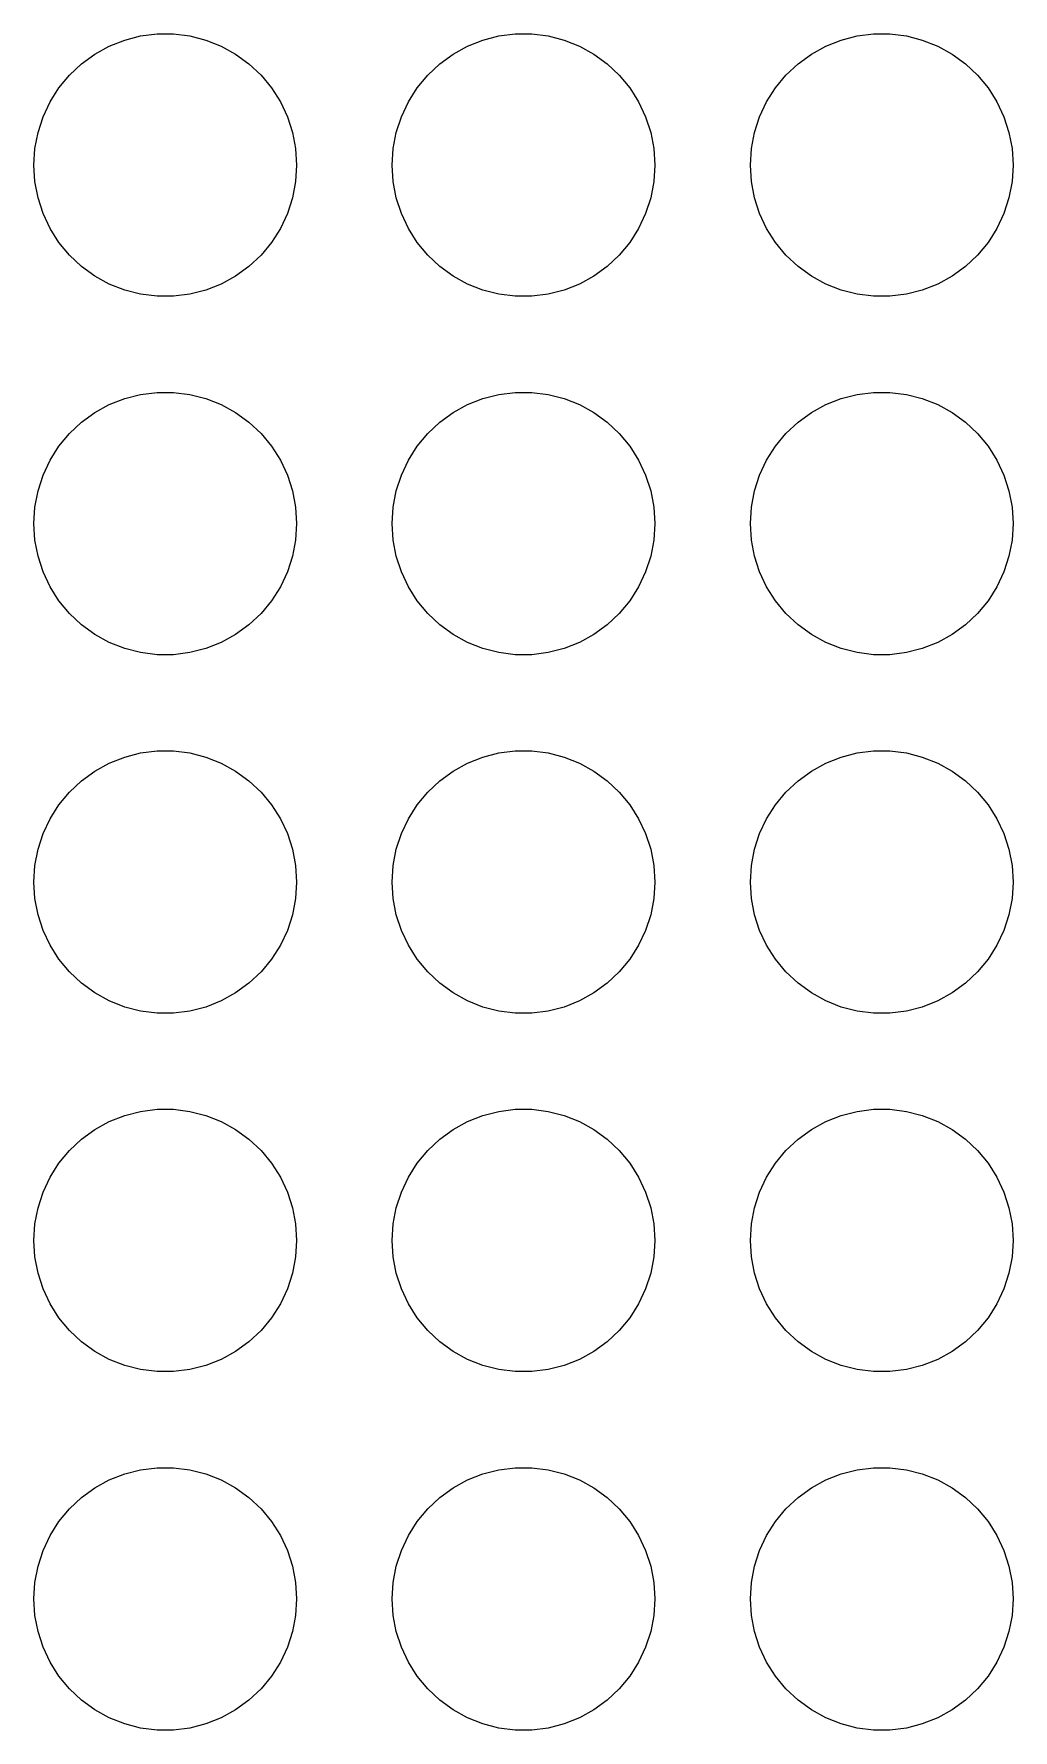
# Model space of a CAD drawing. Header units: metres. Extents: x -180 to 180, y -157 to 157.
# Drawn here: x 39.5 to 80.5, y -73 to -2 of the extents above; entities that cross this region are included whole.
import ezdxf

# ---------------------------------------------------------------- set-up
doc = ezdxf.new("R2010")
doc.units = ezdxf.units.M

msp = doc.modelspace()

# ---------------------------------------------------------------- linework, layer by layer
for p, q in [((43.3004, -2.26918), (43.9694, -2.09741)), ((43.9694, -2.09741), (44.6546, -2.01085)), ((44.6546, -2.01085), (45.3453, -2.01085)), ((45.3453, -2.01085), (46.0306, -2.09741)), ((46.0306, -2.09741), (46.6996, -2.26918)), ((58.3004, -2.26918), (58.9694, -2.09741)), ((58.9694, -2.09741), (59.6546, -2.01085)), ((59.6546, -2.01085), (60.3453, -2.01085)), ((60.3453, -2.01085), (61.0306, -2.09741)), ((61.0306, -2.09741), (61.6996, -2.26918)), ((73.3004, -2.26918), (73.9694, -2.09741)), ((73.9694, -2.09741), (74.6546, -2.01085)), ((74.6546, -2.01085), (75.3453, -2.01085)), ((75.3453, -2.01085), (76.0306, -2.09741)), ((76.0306, -2.09741), (76.6996, -2.26918)), ((42.0529, -2.85619), (42.6582, -2.52344)), ((42.6582, -2.52344), (43.3004, -2.26918)), ((46.6996, -2.26918), (47.3418, -2.52344)), ((47.3418, -2.52344), (47.947, -2.85619)), ((57.0529, -2.85619), (57.6582, -2.52344)), ((57.6582, -2.52344), (58.3004, -2.26918)), ((61.6996, -2.26918), (62.3418, -2.52344)), ((62.3418, -2.52344), (62.947, -2.85619)), ((72.0529, -2.85619), (72.6582, -2.52344)), ((72.6582, -2.52344), (73.3004, -2.26918)), ((76.6996, -2.26918), (77.3418, -2.52344)), ((77.3418, -2.52344), (77.947, -2.85619)), ((40.9907, -3.73499), (41.4942, -3.26218)), ((41.4942, -3.26218), (42.0529, -2.85619)), ((47.947, -2.85619), (48.5058, -3.26218)), ((48.5058, -3.26218), (49.0093, -3.73499)), ((55.9907, -3.73499), (56.4942, -3.26218)), ((56.4942, -3.26218), (57.0529, -2.85619)), ((62.947, -2.85619), (63.5058, -3.26218)), ((63.5058, -3.26218), (64.0093, -3.73499)), ((70.9907, -3.73499), (71.4942, -3.26218)), ((71.4942, -3.26218), (72.0529, -2.85619)), ((77.947, -2.85619), (78.5058, -3.26218)), ((78.5058, -3.26218), (79.0093, -3.73499)), ((40.5504, -4.26717), (40.9907, -3.73499)), ((49.0093, -3.73499), (49.4496, -4.26717)), ((55.5504, -4.26717), (55.9907, -3.73499)), ((64.0093, -3.73499), (64.4496, -4.26717)), ((70.5504, -4.26717), (70.9907, -3.73499)), ((79.0093, -3.73499), (79.4496, -4.26717)), ((39.8862, -5.47531), (40.1803, -4.85034)), ((40.1803, -4.85034), (40.5504, -4.26717)), ((49.4496, -4.26717), (49.8197, -4.85034)), ((49.8197, -4.85034), (50.1138, -5.47531)), ((54.8862, -5.47531), (55.1803, -4.85034)), ((55.1803, -4.85034), (55.5504, -4.26717)), ((64.4496, -4.26717), (64.8197, -4.85034)), ((64.8197, -4.85034), (65.1138, -5.47531)), ((69.8862, -5.47531), (70.1803, -4.85034)), ((70.1803, -4.85034), (70.5504, -4.26717)), ((79.4496, -4.26717), (79.8197, -4.85034)), ((79.8197, -4.85034), (80.1138, -5.47531)), ((39.6728, -6.1322), (39.8862, -5.47531)), ((50.1138, -5.47531), (50.3272, -6.1322)), ((54.6728, -6.1322), (54.8862, -5.47531)), ((65.1138, -5.47531), (65.3272, -6.1322)), ((69.6728, -6.1322), (69.8862, -5.47531)), ((80.1138, -5.47531), (80.3272, -6.1322)), ((39.5434, -6.81065), (39.6728, -6.1322)), ((50.3272, -6.1322), (50.4566, -6.81065)), ((54.5434, -6.81065), (54.6728, -6.1322)), ((65.3272, -6.1322), (65.4566, -6.81065)), ((69.5434, -6.81065), (69.6728, -6.1322)), ((80.3272, -6.1322), (80.4566, -6.81065)), ((39.5, -7.5), (39.5434, -6.81065)), ((50.4566, -6.81065), (50.5, -7.5)), ((54.5, -7.5), (54.5434, -6.81065)), ((65.4566, -6.81065), (65.5, -7.5)), ((69.5, -7.5), (69.5434, -6.81065)), ((80.4566, -6.81065), (80.5, -7.5)), ((39.5434, -8.18933), (39.5, -7.5)), ((50.5, -7.5), (50.4566, -8.18933)), ((54.5434, -8.18933), (54.5, -7.5)), ((65.5, -7.5), (65.4566, -8.18933)), ((69.5434, -8.18933), (69.5, -7.5)), ((80.5, -7.5), (80.4566, -8.18933)), ((39.6728, -8.86778), (39.5434, -8.18933)), ((50.4566, -8.18933), (50.3272, -8.86778)), ((54.6728, -8.86778), (54.5434, -8.18933)), ((65.4566, -8.18933), (65.3272, -8.86778)), ((69.6728, -8.86778), (69.5434, -8.18933)), ((80.4566, -8.18933), (80.3272, -8.86778)), ((39.8862, -9.52467), (39.6728, -8.86778)), ((50.3272, -8.86778), (50.1138, -9.52467)), ((54.8862, -9.52467), (54.6728, -8.86778)), ((65.3272, -8.86778), (65.1138, -9.52467)), ((69.8862, -9.52467), (69.6728, -8.86778)), ((80.3272, -8.86778), (80.1138, -9.52467)), ((40.1803, -10.1496), (39.8862, -9.52467)), ((50.1138, -9.52467), (49.8197, -10.1496)), ((55.1803, -10.1496), (54.8862, -9.52467)), ((65.1138, -9.52467), (64.8197, -10.1496)), ((70.1803, -10.1496), (69.8862, -9.52467)), ((80.1138, -9.52467), (79.8197, -10.1496)), ((40.5504, -10.7328), (40.1803, -10.1496)), ((49.8197, -10.1496), (49.4496, -10.7328)), ((55.5504, -10.7328), (55.1803, -10.1496)), ((64.8197, -10.1496), (64.4496, -10.7328)), ((70.5504, -10.7328), (70.1803, -10.1496)), ((79.8197, -10.1496), (79.4496, -10.7328)), ((40.9907, -11.265), (40.5504, -10.7328)), ((41.4942, -11.7378), (40.9907, -11.265)), ((49.0093, -11.265), (48.5058, -11.7378)), ((49.4496, -10.7328), (49.0093, -11.265)), ((55.9907, -11.265), (55.5504, -10.7328)), ((56.4942, -11.7378), (55.9907, -11.265)), ((64.0093, -11.265), (63.5058, -11.7378)), ((64.4496, -10.7328), (64.0093, -11.265)), ((70.9907, -11.265), (70.5504, -10.7328)), ((71.4942, -11.7378), (70.9907, -11.265)), ((79.0093, -11.265), (78.5058, -11.7378)), ((79.4496, -10.7328), (79.0093, -11.265)), ((42.0529, -12.1438), (41.4942, -11.7378)), ((48.5058, -11.7378), (47.947, -12.1438)), ((57.0529, -12.1438), (56.4942, -11.7378)), ((63.5058, -11.7378), (62.947, -12.1438)), ((72.0529, -12.1438), (71.4942, -11.7378)), ((78.5058, -11.7378), (77.947, -12.1438)), ((42.6582, -12.4765), (42.0529, -12.1438)), ((43.3004, -12.7308), (42.6582, -12.4765)), ((43.9694, -12.9026), (43.3004, -12.7308)), ((46.6996, -12.7308), (46.0306, -12.9026)), ((47.3418, -12.4765), (46.6996, -12.7308)), ((47.947, -12.1438), (47.3418, -12.4765)), ((57.6582, -12.4765), (57.0529, -12.1438)), ((58.3004, -12.7308), (57.6582, -12.4765)), ((58.9694, -12.9026), (58.3004, -12.7308)), ((61.6996, -12.7308), (61.0306, -12.9026)), ((62.3418, -12.4765), (61.6996, -12.7308)), ((62.947, -12.1438), (62.3418, -12.4765)), ((72.6582, -12.4765), (72.0529, -12.1438)), ((73.3004, -12.7308), (72.6582, -12.4765)), ((73.9694, -12.9026), (73.3004, -12.7308)), ((76.6996, -12.7308), (76.0306, -12.9026)), ((77.3418, -12.4765), (76.6996, -12.7308)), ((77.947, -12.1438), (77.3418, -12.4765)), ((44.6546, -12.9891), (43.9694, -12.9026)), ((45.3453, -12.9891), (44.6546, -12.9891)), ((46.0306, -12.9026), (45.3453, -12.9891)), ((59.6546, -12.9891), (58.9694, -12.9026)), ((60.3453, -12.9891), (59.6546, -12.9891)), ((61.0306, -12.9026), (60.3453, -12.9891)), ((74.6546, -12.9891), (73.9694, -12.9026)), ((75.3453, -12.9891), (74.6546, -12.9891)), ((76.0306, -12.9026), (75.3453, -12.9891)), ((43.9694, -17.0974), (44.6546, -17.0108)), ((44.6546, -17.0108), (45.3453, -17.0108)), ((45.3453, -17.0108), (46.0306, -17.0974)), ((58.9694, -17.0974), (59.6546, -17.0108)), ((59.6546, -17.0108), (60.3453, -17.0108)), ((60.3453, -17.0108), (61.0306, -17.0974)), ((73.9694, -17.0974), (74.6546, -17.0108)), ((74.6546, -17.0108), (75.3453, -17.0108)), ((75.3453, -17.0108), (76.0306, -17.0974)), ((42.0529, -17.8562), (42.6582, -17.5234)), ((42.6582, -17.5234), (43.3004, -17.2692)), ((43.3004, -17.2692), (43.9694, -17.0974)), ((46.0306, -17.0974), (46.6996, -17.2692)), ((46.6996, -17.2692), (47.3418, -17.5234)), ((47.3418, -17.5234), (47.947, -17.8562)), ((57.0529, -17.8562), (57.6582, -17.5234)), ((57.6582, -17.5234), (58.3004, -17.2692)), ((58.3004, -17.2692), (58.9694, -17.0974)), ((61.0306, -17.0974), (61.6996, -17.2692)), ((61.6996, -17.2692), (62.3418, -17.5234)), ((62.3418, -17.5234), (62.947, -17.8562)), ((72.0529, -17.8562), (72.6582, -17.5234)), ((72.6582, -17.5234), (73.3004, -17.2692)), ((73.3004, -17.2692), (73.9694, -17.0974)), ((76.0306, -17.0974), (76.6996, -17.2692)), ((76.6996, -17.2692), (77.3418, -17.5234)), ((77.3418, -17.5234), (77.947, -17.8562)), ((40.9907, -18.735), (41.4942, -18.2622)), ((41.4942, -18.2622), (42.0529, -17.8562)), ((47.947, -17.8562), (48.5058, -18.2622)), ((48.5058, -18.2622), (49.0093, -18.735)), ((55.9907, -18.735), (56.4942, -18.2622)), ((56.4942, -18.2622), (57.0529, -17.8562)), ((62.947, -17.8562), (63.5058, -18.2622)), ((63.5058, -18.2622), (64.0093, -18.735)), ((70.9907, -18.735), (71.4942, -18.2622)), ((71.4942, -18.2622), (72.0529, -17.8562)), ((77.947, -17.8562), (78.5058, -18.2622)), ((78.5058, -18.2622), (79.0093, -18.735)), ((40.5504, -19.2672), (40.9907, -18.735)), ((49.0093, -18.735), (49.4496, -19.2672)), ((55.5504, -19.2672), (55.9907, -18.735)), ((64.0093, -18.735), (64.4496, -19.2672)), ((70.5504, -19.2672), (70.9907, -18.735)), ((79.0093, -18.735), (79.4496, -19.2672)), ((39.8862, -20.4753), (40.1803, -19.8503)), ((40.1803, -19.8503), (40.5504, -19.2672)), ((49.4496, -19.2672), (49.8197, -19.8503)), ((49.8197, -19.8503), (50.1138, -20.4753)), ((54.8862, -20.4753), (55.1803, -19.8503)), ((55.1803, -19.8503), (55.5504, -19.2672)), ((64.4496, -19.2672), (64.8197, -19.8503)), ((64.8197, -19.8503), (65.1138, -20.4753)), ((69.8862, -20.4753), (70.1803, -19.8503)), ((70.1803, -19.8503), (70.5504, -19.2672)), ((79.4496, -19.2672), (79.8197, -19.8503)), ((79.8197, -19.8503), (80.1138, -20.4753)), ((39.6728, -21.1322), (39.8862, -20.4753)), ((50.1138, -20.4753), (50.3272, -21.1322)), ((54.6728, -21.1322), (54.8862, -20.4753)), ((65.1138, -20.4753), (65.3272, -21.1322)), ((69.6728, -21.1322), (69.8862, -20.4753)), ((80.1138, -20.4753), (80.3272, -21.1322)), ((39.5434, -21.8107), (39.6728, -21.1322)), ((50.3272, -21.1322), (50.4566, -21.8107)), ((54.5434, -21.8107), (54.6728, -21.1322)), ((65.3272, -21.1322), (65.4566, -21.8107)), ((69.5434, -21.8107), (69.6728, -21.1322)), ((80.3272, -21.1322), (80.4566, -21.8107)), ((39.5, -22.5), (39.5434, -21.8107)), ((50.4566, -21.8107), (50.5, -22.5)), ((54.5, -22.5), (54.5434, -21.8107)), ((65.4566, -21.8107), (65.5, -22.5)), ((69.5, -22.5), (69.5434, -21.8107)), ((80.4566, -21.8107), (80.5, -22.5)), ((39.5434, -23.1893), (39.5, -22.5)), ((50.5, -22.5), (50.4566, -23.1893)), ((54.5434, -23.1893), (54.5, -22.5)), ((65.5, -22.5), (65.4566, -23.1893)), ((69.5434, -23.1893), (69.5, -22.5)), ((80.5, -22.5), (80.4566, -23.1893)), ((39.6728, -23.8678), (39.5434, -23.1893)), ((50.4566, -23.1893), (50.3272, -23.8678)), ((54.6728, -23.8678), (54.5434, -23.1893)), ((65.4566, -23.1893), (65.3272, -23.8678)), ((69.6728, -23.8678), (69.5434, -23.1893)), ((80.4566, -23.1893), (80.3272, -23.8678)), ((39.8862, -24.5247), (39.6728, -23.8678)), ((50.3272, -23.8678), (50.1138, -24.5247)), ((54.8862, -24.5247), (54.6728, -23.8678)), ((65.3272, -23.8678), (65.1138, -24.5247)), ((69.8862, -24.5247), (69.6728, -23.8678)), ((80.3272, -23.8678), (80.1138, -24.5247)), ((40.1803, -25.1496), (39.8862, -24.5247)), ((50.1138, -24.5247), (49.8197, -25.1496)), ((55.1803, -25.1496), (54.8862, -24.5247)), ((65.1138, -24.5247), (64.8197, -25.1496)), ((70.1803, -25.1496), (69.8862, -24.5247)), ((80.1138, -24.5247), (79.8197, -25.1496)), ((40.5504, -25.7328), (40.1803, -25.1496)), ((49.8197, -25.1496), (49.4496, -25.7328)), ((55.5504, -25.7328), (55.1803, -25.1496)), ((64.8197, -25.1496), (64.4496, -25.7328)), ((70.5504, -25.7328), (70.1803, -25.1496)), ((79.8197, -25.1496), (79.4496, -25.7328)), ((40.9907, -26.265), (40.5504, -25.7328)), ((49.4496, -25.7328), (49.0093, -26.265)), ((55.9907, -26.265), (55.5504, -25.7328)), ((64.4496, -25.7328), (64.0093, -26.265)), ((70.9907, -26.265), (70.5504, -25.7328)), ((79.4496, -25.7328), (79.0093, -26.265)), ((41.4942, -26.7378), (40.9907, -26.265)), ((42.0529, -27.1438), (41.4942, -26.7378)), ((48.5058, -26.7378), (47.947, -27.1438)), ((49.0093, -26.265), (48.5058, -26.7378)), ((56.4942, -26.7378), (55.9907, -26.265)), ((57.0529, -27.1438), (56.4942, -26.7378)), ((63.5058, -26.7378), (62.947, -27.1438)), ((64.0093, -26.265), (63.5058, -26.7378)), ((71.4942, -26.7378), (70.9907, -26.265)), ((72.0529, -27.1438), (71.4942, -26.7378)), ((78.5058, -26.7378), (77.947, -27.1438)), ((79.0093, -26.265), (78.5058, -26.7378)), ((42.6582, -27.4765), (42.0529, -27.1438)), ((43.3004, -27.7308), (42.6582, -27.4765)), ((47.3418, -27.4765), (46.6996, -27.7308)), ((47.947, -27.1438), (47.3418, -27.4765)), ((57.6582, -27.4765), (57.0529, -27.1438)), ((58.3004, -27.7308), (57.6582, -27.4765)), ((62.3418, -27.4765), (61.6996, -27.7308)), ((62.947, -27.1438), (62.3418, -27.4765)), ((72.6582, -27.4765), (72.0529, -27.1438)), ((73.3004, -27.7308), (72.6582, -27.4765)), ((77.3418, -27.4765), (76.6996, -27.7308)), ((77.947, -27.1438), (77.3418, -27.4765)), ((43.9694, -27.9026), (43.3004, -27.7308)), ((44.6546, -27.9891), (43.9694, -27.9026)), ((45.3453, -27.9891), (44.6546, -27.9891)), ((46.0306, -27.9026), (45.3453, -27.9891)), ((46.6996, -27.7308), (46.0306, -27.9026)), ((58.9694, -27.9026), (58.3004, -27.7308)), ((59.6546, -27.9891), (58.9694, -27.9026)), ((60.3453, -27.9891), (59.6546, -27.9891)), ((61.0306, -27.9026), (60.3453, -27.9891)), ((61.6996, -27.7308), (61.0306, -27.9026)), ((73.9694, -27.9026), (73.3004, -27.7308)), ((74.6546, -27.9891), (73.9694, -27.9026)), ((75.3453, -27.9891), (74.6546, -27.9891)), ((76.0306, -27.9026), (75.3453, -27.9891)), ((76.6996, -27.7308), (76.0306, -27.9026)), ((42.0529, -32.8562), (42.6582, -32.5235)), ((42.6582, -32.5235), (43.3004, -32.2692)), ((43.3004, -32.2692), (43.9694, -32.0974)), ((43.9694, -32.0974), (44.6546, -32.0108)), ((44.6546, -32.0108), (45.3453, -32.0108)), ((45.3453, -32.0108), (46.0306, -32.0974)), ((46.0306, -32.0974), (46.6996, -32.2692)), ((46.6996, -32.2692), (47.3418, -32.5235)), ((47.3418, -32.5235), (47.947, -32.8562)), ((57.0529, -32.8562), (57.6582, -32.5235)), ((57.6582, -32.5235), (58.3004, -32.2692)), ((58.3004, -32.2692), (58.9694, -32.0974)), ((58.9694, -32.0974), (59.6546, -32.0108)), ((59.6546, -32.0108), (60.3453, -32.0108)), ((60.3453, -32.0108), (61.0306, -32.0974)), ((61.0306, -32.0974), (61.6996, -32.2692)), ((61.6996, -32.2692), (62.3418, -32.5235)), ((62.3418, -32.5235), (62.947, -32.8562)), ((72.0529, -32.8562), (72.6582, -32.5235)), ((72.6582, -32.5235), (73.3004, -32.2692)), ((73.3004, -32.2692), (73.9694, -32.0974)), ((73.9694, -32.0974), (74.6546, -32.0108)), ((74.6546, -32.0108), (75.3453, -32.0108)), ((75.3453, -32.0108), (76.0306, -32.0974)), ((76.0306, -32.0974), (76.6996, -32.2692)), ((76.6996, -32.2692), (77.3418, -32.5235)), ((77.3418, -32.5235), (77.947, -32.8562)), ((40.9907, -33.735), (41.4942, -33.2622)), ((41.4942, -33.2622), (42.0529, -32.8562)), ((47.947, -32.8562), (48.5058, -33.2622)), ((48.5058, -33.2622), (49.0093, -33.735)), ((55.9907, -33.735), (56.4942, -33.2622)), ((56.4942, -33.2622), (57.0529, -32.8562)), ((62.947, -32.8562), (63.5058, -33.2622)), ((63.5058, -33.2622), (64.0093, -33.735)), ((70.9907, -33.735), (71.4942, -33.2622)), ((71.4942, -33.2622), (72.0529, -32.8562)), ((77.947, -32.8562), (78.5058, -33.2622)), ((78.5058, -33.2622), (79.0093, -33.735)), ((40.5504, -34.2672), (40.9907, -33.735)), ((49.0093, -33.735), (49.4496, -34.2672)), ((55.5504, -34.2672), (55.9907, -33.735)), ((64.0093, -33.735), (64.4496, -34.2672)), ((70.5504, -34.2672), (70.9907, -33.735)), ((79.0093, -33.735), (79.4496, -34.2672)), ((40.1803, -34.8503), (40.5504, -34.2672)), ((49.4496, -34.2672), (49.8197, -34.8503)), ((55.1803, -34.8503), (55.5504, -34.2672)), ((64.4496, -34.2672), (64.8197, -34.8503)), ((70.1803, -34.8503), (70.5504, -34.2672)), ((79.4496, -34.2672), (79.8197, -34.8503)), ((39.6728, -36.1322), (39.8862, -35.4753)), ((39.8862, -35.4753), (40.1803, -34.8503)), ((49.8197, -34.8503), (50.1138, -35.4753)), ((50.1138, -35.4753), (50.3272, -36.1322)), ((54.6728, -36.1322), (54.8862, -35.4753)), ((54.8862, -35.4753), (55.1803, -34.8503)), ((64.8197, -34.8503), (65.1138, -35.4753)), ((65.1138, -35.4753), (65.3272, -36.1322)), ((69.6728, -36.1322), (69.8862, -35.4753)), ((69.8862, -35.4753), (70.1803, -34.8503)), ((79.8197, -34.8503), (80.1138, -35.4753)), ((80.1138, -35.4753), (80.3272, -36.1322)), ((39.5434, -36.8107), (39.6728, -36.1322)), ((50.3272, -36.1322), (50.4566, -36.8107)), ((54.5434, -36.8107), (54.6728, -36.1322)), ((65.3272, -36.1322), (65.4566, -36.8107)), ((69.5434, -36.8107), (69.6728, -36.1322)), ((80.3272, -36.1322), (80.4566, -36.8107)), ((39.5, -37.5), (39.5434, -36.8107)), ((50.4566, -36.8107), (50.5, -37.5)), ((54.5, -37.5), (54.5434, -36.8107)), ((65.4566, -36.8107), (65.5, -37.5)), ((69.5, -37.5), (69.5434, -36.8107)), ((80.4566, -36.8107), (80.5, -37.5)), ((39.5434, -38.1893), (39.5, -37.5)), ((50.5, -37.5), (50.4566, -38.1893)), ((54.5434, -38.1893), (54.5, -37.5)), ((65.5, -37.5), (65.4566, -38.1893)), ((69.5434, -38.1893), (69.5, -37.5)), ((80.5, -37.5), (80.4566, -38.1893)), ((39.6728, -38.8678), (39.5434, -38.1893)), ((50.4566, -38.1893), (50.3272, -38.8678)), ((54.6728, -38.8678), (54.5434, -38.1893)), ((65.4566, -38.1893), (65.3272, -38.8678)), ((69.6728, -38.8678), (69.5434, -38.1893)), ((80.4566, -38.1893), (80.3272, -38.8678)), ((39.8862, -39.5247), (39.6728, -38.8678)), ((50.3272, -38.8678), (50.1138, -39.5247)), ((54.8862, -39.5247), (54.6728, -38.8678)), ((65.3272, -38.8678), (65.1138, -39.5247)), ((69.8862, -39.5247), (69.6728, -38.8678)), ((80.3272, -38.8678), (80.1138, -39.5247)), ((40.1803, -40.1496), (39.8862, -39.5247)), ((50.1138, -39.5247), (49.8197, -40.1496)), ((55.1803, -40.1496), (54.8862, -39.5247)), ((65.1138, -39.5247), (64.8197, -40.1496)), ((70.1803, -40.1496), (69.8862, -39.5247)), ((80.1138, -39.5247), (79.8197, -40.1496)), ((40.5504, -40.7328), (40.1803, -40.1496)), ((49.8197, -40.1496), (49.4496, -40.7328)), ((55.5504, -40.7328), (55.1803, -40.1496)), ((64.8197, -40.1496), (64.4496, -40.7328)), ((70.5504, -40.7328), (70.1803, -40.1496)), ((79.8197, -40.1496), (79.4496, -40.7328)), ((40.9907, -41.265), (40.5504, -40.7328)), ((49.4496, -40.7328), (49.0093, -41.265)), ((55.9907, -41.265), (55.5504, -40.7328)), ((64.4496, -40.7328), (64.0093, -41.265)), ((70.9907, -41.265), (70.5504, -40.7328)), ((79.4496, -40.7328), (79.0093, -41.265)), ((41.4942, -41.7378), (40.9907, -41.265)), ((42.0529, -42.1438), (41.4942, -41.7378)), ((48.5058, -41.7378), (47.947, -42.1438)), ((49.0093, -41.265), (48.5058, -41.7378)), ((56.4942, -41.7378), (55.9907, -41.265)), ((57.0529, -42.1438), (56.4942, -41.7378)), ((63.5058, -41.7378), (62.947, -42.1438)), ((64.0093, -41.265), (63.5058, -41.7378)), ((71.4942, -41.7378), (70.9907, -41.265)), ((72.0529, -42.1438), (71.4942, -41.7378)), ((78.5058, -41.7378), (77.947, -42.1438)), ((79.0093, -41.265), (78.5058, -41.7378)), ((42.6582, -42.4765), (42.0529, -42.1438)), ((43.3004, -42.7308), (42.6582, -42.4765)), ((47.3418, -42.4765), (46.6996, -42.7308)), ((47.947, -42.1438), (47.3418, -42.4765)), ((57.6582, -42.4765), (57.0529, -42.1438)), ((58.3004, -42.7308), (57.6582, -42.4765)), ((62.3418, -42.4765), (61.6996, -42.7308)), ((62.947, -42.1438), (62.3418, -42.4765)), ((72.6582, -42.4765), (72.0529, -42.1438)), ((73.3004, -42.7308), (72.6582, -42.4765)), ((77.3418, -42.4765), (76.6996, -42.7308)), ((77.947, -42.1438), (77.3418, -42.4765)), ((43.9694, -42.9026), (43.3004, -42.7308)), ((44.6546, -42.9891), (43.9694, -42.9026)), ((45.3453, -42.9891), (44.6546, -42.9891)), ((46.0306, -42.9026), (45.3453, -42.9891)), ((46.6996, -42.7308), (46.0306, -42.9026)), ((58.9694, -42.9026), (58.3004, -42.7308)), ((59.6546, -42.9891), (58.9694, -42.9026)), ((60.3453, -42.9891), (59.6546, -42.9891)), ((61.0306, -42.9026), (60.3453, -42.9891)), ((61.6996, -42.7308), (61.0306, -42.9026)), ((73.9694, -42.9026), (73.3004, -42.7308)), ((74.6546, -42.9891), (73.9694, -42.9026)), ((75.3453, -42.9891), (74.6546, -42.9891)), ((76.0306, -42.9026), (75.3453, -42.9891)), ((76.6996, -42.7308), (76.0306, -42.9026)), ((42.0529, -47.8562), (42.6582, -47.5235)), ((42.6582, -47.5235), (43.3004, -47.2692)), ((43.3004, -47.2692), (43.9694, -47.0974)), ((43.9694, -47.0974), (44.6546, -47.0108)), ((44.6546, -47.0108), (45.3453, -47.0108)), ((45.3453, -47.0108), (46.0306, -47.0974)), ((46.0306, -47.0974), (46.6996, -47.2692)), ((46.6996, -47.2692), (47.3418, -47.5235)), ((47.3418, -47.5235), (47.947, -47.8562)), ((57.0529, -47.8562), (57.6582, -47.5235)), ((57.6582, -47.5235), (58.3004, -47.2692)), ((58.3004, -47.2692), (58.9694, -47.0974)), ((58.9694, -47.0974), (59.6546, -47.0108)), ((59.6546, -47.0108), (60.3453, -47.0108)), ((60.3453, -47.0108), (61.0306, -47.0974)), ((61.0306, -47.0974), (61.6996, -47.2692)), ((61.6996, -47.2692), (62.3418, -47.5235)), ((62.3418, -47.5235), (62.947, -47.8562)), ((72.0529, -47.8562), (72.6582, -47.5235)), ((72.6582, -47.5235), (73.3004, -47.2692)), ((73.3004, -47.2692), (73.9694, -47.0974)), ((73.9694, -47.0974), (74.6546, -47.0108)), ((74.6546, -47.0108), (75.3453, -47.0108)), ((75.3453, -47.0108), (76.0306, -47.0974)), ((76.0306, -47.0974), (76.6996, -47.2692)), ((76.6996, -47.2692), (77.3418, -47.5235)), ((77.3418, -47.5235), (77.947, -47.8562)), ((40.9907, -48.735), (41.4942, -48.2622)), ((41.4942, -48.2622), (42.0529, -47.8562)), ((47.947, -47.8562), (48.5058, -48.2622)), ((48.5058, -48.2622), (49.0093, -48.735)), ((55.9907, -48.735), (56.4942, -48.2622)), ((56.4942, -48.2622), (57.0529, -47.8562)), ((62.947, -47.8562), (63.5058, -48.2622)), ((63.5058, -48.2622), (64.0093, -48.735)), ((70.9907, -48.735), (71.4942, -48.2622)), ((71.4942, -48.2622), (72.0529, -47.8562)), ((77.947, -47.8562), (78.5058, -48.2622)), ((78.5058, -48.2622), (79.0093, -48.735)), ((40.5504, -49.2672), (40.9907, -48.735)), ((49.0093, -48.735), (49.4496, -49.2672)), ((55.5504, -49.2672), (55.9907, -48.735)), ((64.0093, -48.735), (64.4496, -49.2672)), ((70.5504, -49.2672), (70.9907, -48.735)), ((79.0093, -48.735), (79.4496, -49.2672)), ((40.1803, -49.8503), (40.5504, -49.2672)), ((49.4496, -49.2672), (49.8197, -49.8503)), ((55.1803, -49.8503), (55.5504, -49.2672)), ((64.4496, -49.2672), (64.8197, -49.8503)), ((70.1803, -49.8503), (70.5504, -49.2672)), ((79.4496, -49.2672), (79.8197, -49.8503)), ((39.8862, -50.4753), (40.1803, -49.8503)), ((49.8197, -49.8503), (50.1138, -50.4753)), ((54.8862, -50.4753), (55.1803, -49.8503)), ((64.8197, -49.8503), (65.1138, -50.4753)), ((69.8862, -50.4753), (70.1803, -49.8503)), ((79.8197, -49.8503), (80.1138, -50.4753)), ((39.6728, -51.1322), (39.8862, -50.4753)), ((50.1138, -50.4753), (50.3272, -51.1322)), ((54.6728, -51.1322), (54.8862, -50.4753)), ((65.1138, -50.4753), (65.3272, -51.1322)), ((69.6728, -51.1322), (69.8862, -50.4753)), ((80.1138, -50.4753), (80.3272, -51.1322)), ((39.5, -52.5), (39.5434, -51.8107)), ((39.5434, -51.8107), (39.6728, -51.1322)), ((50.3272, -51.1322), (50.4566, -51.8107)), ((50.4566, -51.8107), (50.5, -52.5)), ((54.5, -52.5), (54.5434, -51.8107)), ((54.5434, -51.8107), (54.6728, -51.1322)), ((65.3272, -51.1322), (65.4566, -51.8107)), ((65.4566, -51.8107), (65.5, -52.5)), ((69.5, -52.5), (69.5434, -51.8107)), ((69.5434, -51.8107), (69.6728, -51.1322)), ((80.3272, -51.1322), (80.4566, -51.8107)), ((80.4566, -51.8107), (80.5, -52.5)), ((39.5434, -53.1893), (39.5, -52.5)), ((50.5, -52.5), (50.4566, -53.1893)), ((54.5434, -53.1893), (54.5, -52.5)), ((65.5, -52.5), (65.4566, -53.1893)), ((69.5434, -53.1893), (69.5, -52.5)), ((80.5, -52.5), (80.4566, -53.1893)), ((39.6728, -53.8678), (39.5434, -53.1893)), ((50.4566, -53.1893), (50.3272, -53.8678)), ((54.6728, -53.8678), (54.5434, -53.1893)), ((65.4566, -53.1893), (65.3272, -53.8678)), ((69.6728, -53.8678), (69.5434, -53.1893)), ((80.4566, -53.1893), (80.3272, -53.8678)), ((39.8862, -54.5247), (39.6728, -53.8678)), ((50.3272, -53.8678), (50.1138, -54.5247)), ((54.8862, -54.5247), (54.6728, -53.8678)), ((65.3272, -53.8678), (65.1138, -54.5247)), ((69.8862, -54.5247), (69.6728, -53.8678)), ((80.3272, -53.8678), (80.1138, -54.5247)), ((40.1803, -55.1496), (39.8862, -54.5247)), ((50.1138, -54.5247), (49.8197, -55.1496)), ((55.1803, -55.1496), (54.8862, -54.5247)), ((65.1138, -54.5247), (64.8197, -55.1496)), ((70.1803, -55.1496), (69.8862, -54.5247)), ((80.1138, -54.5247), (79.8197, -55.1496)), ((40.5504, -55.7328), (40.1803, -55.1496)), ((49.8197, -55.1496), (49.4496, -55.7328)), ((55.5504, -55.7328), (55.1803, -55.1496)), ((64.8197, -55.1496), (64.4496, -55.7328)), ((70.5504, -55.7328), (70.1803, -55.1496)), ((79.8197, -55.1496), (79.4496, -55.7328)), ((40.9907, -56.265), (40.5504, -55.7328)), ((49.4496, -55.7328), (49.0093, -56.265)), ((55.9907, -56.265), (55.5504, -55.7328)), ((64.4496, -55.7328), (64.0093, -56.265)), ((70.9907, -56.265), (70.5504, -55.7328)), ((79.4496, -55.7328), (79.0093, -56.265)), ((41.4942, -56.7378), (40.9907, -56.265)), ((42.0529, -57.1438), (41.4942, -56.7378)), ((48.5058, -56.7378), (47.947, -57.1438)), ((49.0093, -56.265), (48.5058, -56.7378)), ((56.4942, -56.7378), (55.9907, -56.265)), ((57.0529, -57.1438), (56.4942, -56.7378)), ((63.5058, -56.7378), (62.947, -57.1438)), ((64.0093, -56.265), (63.5058, -56.7378)), ((71.4942, -56.7378), (70.9907, -56.265)), ((72.0529, -57.1438), (71.4942, -56.7378)), ((78.5058, -56.7378), (77.947, -57.1438)), ((79.0093, -56.265), (78.5058, -56.7378)), ((42.6582, -57.4765), (42.0529, -57.1438)), ((43.3004, -57.7308), (42.6582, -57.4765)), ((47.3418, -57.4765), (46.6996, -57.7308)), ((47.947, -57.1438), (47.3418, -57.4765)), ((57.6582, -57.4765), (57.0529, -57.1438)), ((58.3004, -57.7308), (57.6582, -57.4765)), ((62.3418, -57.4765), (61.6996, -57.7308)), ((62.947, -57.1438), (62.3418, -57.4765)), ((72.6582, -57.4765), (72.0529, -57.1438)), ((73.3004, -57.7308), (72.6582, -57.4765)), ((77.3418, -57.4765), (76.6996, -57.7308)), ((77.947, -57.1438), (77.3418, -57.4765)), ((43.9694, -57.9026), (43.3004, -57.7308)), ((44.6546, -57.9891), (43.9694, -57.9026)), ((45.3453, -57.9891), (44.6546, -57.9891)), ((46.0306, -57.9026), (45.3453, -57.9891)), ((46.6996, -57.7308), (46.0306, -57.9026)), ((58.9694, -57.9026), (58.3004, -57.7308)), ((59.6546, -57.9891), (58.9694, -57.9026)), ((60.3453, -57.9891), (59.6546, -57.9891)), ((61.0306, -57.9026), (60.3453, -57.9891)), ((61.6996, -57.7308), (61.0306, -57.9026)), ((73.9694, -57.9026), (73.3004, -57.7308)), ((74.6546, -57.9891), (73.9694, -57.9026)), ((75.3453, -57.9891), (74.6546, -57.9891)), ((76.0306, -57.9026), (75.3453, -57.9891)), ((76.6996, -57.7308), (76.0306, -57.9026)), ((42.6582, -62.5235), (43.3004, -62.2692)), ((43.3004, -62.2692), (43.9694, -62.0974)), ((43.9694, -62.0974), (44.6546, -62.0108)), ((44.6546, -62.0108), (45.3453, -62.0108)), ((45.3453, -62.0108), (46.0306, -62.0974)), ((46.0306, -62.0974), (46.6996, -62.2692)), ((46.6996, -62.2692), (47.3418, -62.5235)), ((57.6582, -62.5235), (58.3004, -62.2692)), ((58.3004, -62.2692), (58.9694, -62.0974)), ((58.9694, -62.0974), (59.6546, -62.0108)), ((59.6546, -62.0108), (60.3453, -62.0108)), ((60.3453, -62.0108), (61.0306, -62.0974)), ((61.0306, -62.0974), (61.6996, -62.2692)), ((61.6996, -62.2692), (62.3418, -62.5235)), ((72.6582, -62.5235), (73.3004, -62.2692)), ((73.3004, -62.2692), (73.9694, -62.0974)), ((73.9694, -62.0974), (74.6546, -62.0108)), ((74.6546, -62.0108), (75.3453, -62.0108)), ((75.3453, -62.0108), (76.0306, -62.0974)), ((76.0306, -62.0974), (76.6996, -62.2692)), ((76.6996, -62.2692), (77.3418, -62.5235)), ((41.4942, -63.2622), (42.0529, -62.8562)), ((42.0529, -62.8562), (42.6582, -62.5235)), ((47.3418, -62.5235), (47.947, -62.8562)), ((47.947, -62.8562), (48.5058, -63.2622)), ((56.4942, -63.2622), (57.0529, -62.8562)), ((57.0529, -62.8562), (57.6582, -62.5235)), ((62.3418, -62.5235), (62.947, -62.8562)), ((62.947, -62.8562), (63.5058, -63.2622)), ((71.4942, -63.2622), (72.0529, -62.8562)), ((72.0529, -62.8562), (72.6582, -62.5235)), ((77.3418, -62.5235), (77.947, -62.8562)), ((77.947, -62.8562), (78.5058, -63.2622)), ((40.5504, -64.2672), (40.9907, -63.735)), ((40.9907, -63.735), (41.4942, -63.2622)), ((48.5058, -63.2622), (49.0093, -63.735)), ((49.0093, -63.735), (49.4496, -64.2672)), ((55.5504, -64.2672), (55.9907, -63.735)), ((55.9907, -63.735), (56.4942, -63.2622)), ((63.5058, -63.2622), (64.0093, -63.735)), ((64.0093, -63.735), (64.4496, -64.2672)), ((70.5504, -64.2672), (70.9907, -63.735)), ((70.9907, -63.735), (71.4942, -63.2622)), ((78.5058, -63.2622), (79.0093, -63.735)), ((79.0093, -63.735), (79.4496, -64.2672)), ((40.1803, -64.8504), (40.5504, -64.2672)), ((49.4496, -64.2672), (49.8197, -64.8504)), ((55.1803, -64.8504), (55.5504, -64.2672)), ((64.4496, -64.2672), (64.8197, -64.8504)), ((70.1803, -64.8504), (70.5504, -64.2672)), ((79.4496, -64.2672), (79.8197, -64.8504)), ((39.8862, -65.4753), (40.1803, -64.8504)), ((49.8197, -64.8504), (50.1138, -65.4753)), ((54.8862, -65.4753), (55.1803, -64.8504)), ((64.8197, -64.8504), (65.1138, -65.4753)), ((69.8862, -65.4753), (70.1803, -64.8504)), ((79.8197, -64.8504), (80.1138, -65.4753)), ((39.6728, -66.1322), (39.8862, -65.4753)), ((50.1138, -65.4753), (50.3272, -66.1322)), ((54.6728, -66.1322), (54.8862, -65.4753)), ((65.1138, -65.4753), (65.3272, -66.1322)), ((69.6728, -66.1322), (69.8862, -65.4753)), ((80.1138, -65.4753), (80.3272, -66.1322)), ((39.5434, -66.8107), (39.6728, -66.1322)), ((50.3272, -66.1322), (50.4566, -66.8107)), ((54.5434, -66.8107), (54.6728, -66.1322)), ((65.3272, -66.1322), (65.4566, -66.8107)), ((69.5434, -66.8107), (69.6728, -66.1322)), ((80.3272, -66.1322), (80.4566, -66.8107)), ((39.5, -67.5), (39.5434, -66.8107)), ((50.4566, -66.8107), (50.5, -67.5)), ((54.5, -67.5), (54.5434, -66.8107)), ((65.4566, -66.8107), (65.5, -67.5)), ((69.5, -67.5), (69.5434, -66.8107)), ((80.4566, -66.8107), (80.5, -67.5)), ((39.5434, -68.1893), (39.5, -67.5)), ((50.5, -67.5), (50.4566, -68.1893)), ((54.5434, -68.1893), (54.5, -67.5)), ((65.5, -67.5), (65.4566, -68.1893)), ((69.5434, -68.1893), (69.5, -67.5)), ((80.5, -67.5), (80.4566, -68.1893)), ((39.6728, -68.8678), (39.5434, -68.1893)), ((50.4566, -68.1893), (50.3272, -68.8678)), ((54.6728, -68.8678), (54.5434, -68.1893)), ((65.4566, -68.1893), (65.3272, -68.8678)), ((69.6728, -68.8678), (69.5434, -68.1893)), ((80.4566, -68.1893), (80.3272, -68.8678)), ((39.8862, -69.5247), (39.6728, -68.8678)), ((40.1803, -70.1496), (39.8862, -69.5247)), ((50.1138, -69.5247), (49.8197, -70.1496)), ((50.3272, -68.8678), (50.1138, -69.5247)), ((54.8862, -69.5247), (54.6728, -68.8678)), ((55.1803, -70.1496), (54.8862, -69.5247)), ((65.1138, -69.5247), (64.8197, -70.1496)), ((65.3272, -68.8678), (65.1138, -69.5247)), ((69.8862, -69.5247), (69.6728, -68.8678)), ((70.1803, -70.1496), (69.8862, -69.5247)), ((80.1138, -69.5247), (79.8197, -70.1496)), ((80.3272, -68.8678), (80.1138, -69.5247)), ((40.5504, -70.7328), (40.1803, -70.1496)), ((49.8197, -70.1496), (49.4496, -70.7328)), ((55.5504, -70.7328), (55.1803, -70.1496)), ((64.8197, -70.1496), (64.4496, -70.7328)), ((70.5504, -70.7328), (70.1803, -70.1496)), ((79.8197, -70.1496), (79.4496, -70.7328)), ((40.9907, -71.265), (40.5504, -70.7328)), ((49.4496, -70.7328), (49.0093, -71.265)), ((55.9907, -71.265), (55.5504, -70.7328)), ((64.4496, -70.7328), (64.0093, -71.265)), ((70.9907, -71.265), (70.5504, -70.7328)), ((79.4496, -70.7328), (79.0093, -71.265)), ((41.4942, -71.7378), (40.9907, -71.265)), ((49.0093, -71.265), (48.5058, -71.7378)), ((56.4942, -71.7378), (55.9907, -71.265)), ((64.0093, -71.265), (63.5058, -71.7378)), ((71.4942, -71.7378), (70.9907, -71.265)), ((79.0093, -71.265), (78.5058, -71.7378)), ((42.0529, -72.1438), (41.4942, -71.7378)), ((42.6582, -72.4765), (42.0529, -72.1438)), ((47.947, -72.1438), (47.3418, -72.4765)), ((48.5058, -71.7378), (47.947, -72.1438)), ((57.0529, -72.1438), (56.4942, -71.7378)), ((57.6582, -72.4765), (57.0529, -72.1438)), ((62.947, -72.1438), (62.3418, -72.4765)), ((63.5058, -71.7378), (62.947, -72.1438)), ((72.0529, -72.1438), (71.4942, -71.7378)), ((72.6582, -72.4765), (72.0529, -72.1438)), ((77.947, -72.1438), (77.3418, -72.4765)), ((78.5058, -71.7378), (77.947, -72.1438)), ((43.3004, -72.7308), (42.6582, -72.4765)), ((43.9694, -72.9026), (43.3004, -72.7308)), ((44.6546, -72.9891), (43.9694, -72.9026)), ((45.3453, -72.9891), (44.6546, -72.9891)), ((46.0306, -72.9026), (45.3453, -72.9891)), ((46.6996, -72.7308), (46.0306, -72.9026)), ((47.3418, -72.4765), (46.6996, -72.7308)), ((58.3004, -72.7308), (57.6582, -72.4765)), ((58.9694, -72.9026), (58.3004, -72.7308)), ((59.6546, -72.9891), (58.9694, -72.9026)), ((60.3453, -72.9891), (59.6546, -72.9891)), ((61.0306, -72.9026), (60.3453, -72.9891)), ((61.6996, -72.7308), (61.0306, -72.9026)), ((62.3418, -72.4765), (61.6996, -72.7308)), ((73.3004, -72.7308), (72.6582, -72.4765)), ((73.9694, -72.9026), (73.3004, -72.7308)), ((74.6546, -72.9891), (73.9694, -72.9026)), ((75.3453, -72.9891), (74.6546, -72.9891)), ((76.0306, -72.9026), (75.3453, -72.9891)), ((76.6996, -72.7308), (76.0306, -72.9026)), ((77.3418, -72.4765), (76.6996, -72.7308))]:
    msp.add_line(p, q)

doc.saveas('drawing.dxf')
